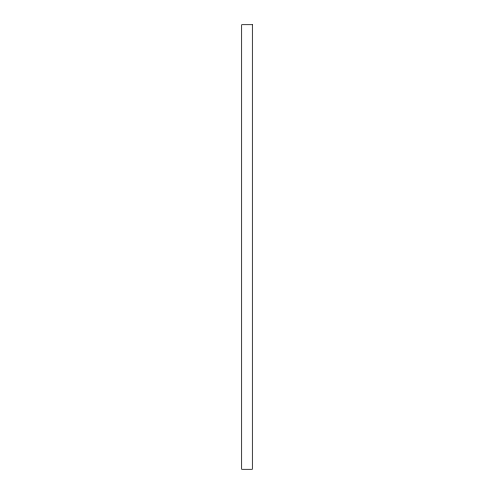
<?xml version="1.0" encoding="UTF-8"?>
<svg xmlns="http://www.w3.org/2000/svg" width="494" height="494" viewBox="0 0 494 494"><rect width="100%" height="100%" fill="white"/><g stroke="black" fill="none" stroke-linecap="round" stroke-linejoin="round"><path stroke-width="0.74" d="M252.329 24.7L241.671 24.7L241.671 469.3L252.329 469.3L252.329 24.7"/></g></svg>
